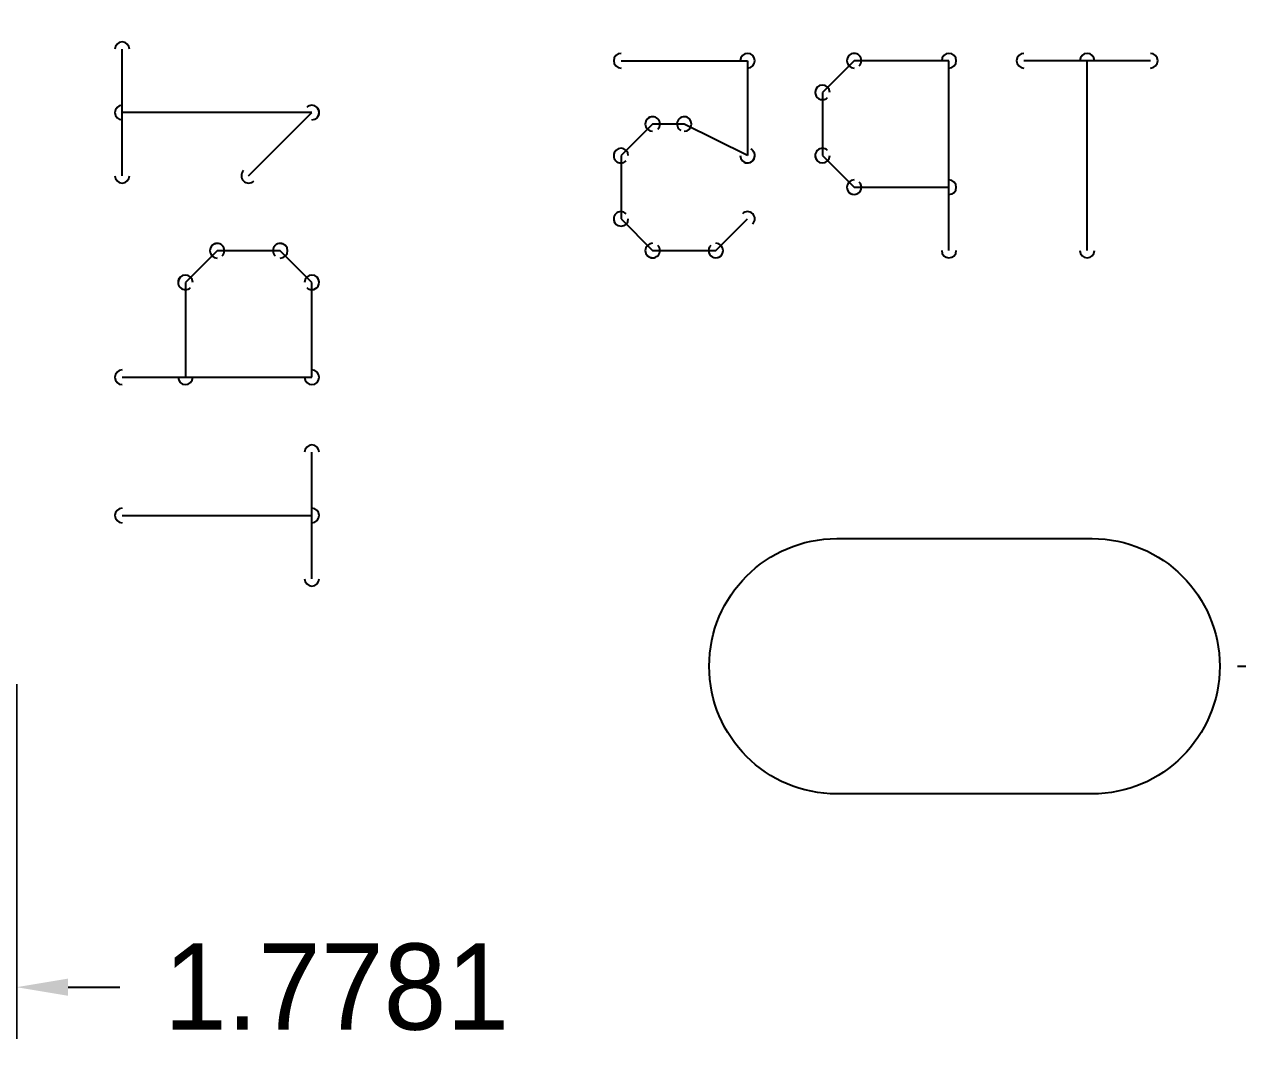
# Model space of a CAD drawing. Extents: x -87.3 to -53.8, y 2.2 to 28.4.
# Drawn here: x -62.381 to -58.154, y 8.874 to 12.424 of the extents above; entities that cross this region are included whole.
import ezdxf

# ---------------------------------------------------------------- set-up
doc = ezdxf.new("R2010")
doc.units = 0
doc.layers.get('0').update_dxf_attribs({"linetype": 'CONTINUOUS'})
doc.layers.get('DEFPOINTS').update_dxf_attribs({"linetype": 'CONTINUOUS'})
doc.layers.add('17', color=3, linetype='CONTINUOUS')
doc.layers.add('26', color=4, linetype='CONTINUOUS')
doc.styles.add('VCDSTYLE33', font='txt', dxfattribs={"width": 0.98})
doc.dimstyles.new('VCDDIMSTYLE01', dxfattribs={"dimtxt": 0.3, "dimasz": 0.18, "dimexe": 0.18, "dimexo": 0.0625, "dimgap": 0.09, "dimtad": 0, "dimtih": 1, "dimtoh": 1, "dimdec": 4, "dimzin": 12, "dimtxsty": 'VCDSTYLE33', "dimsah": 1, "dimcen": 0.09, "dimazin": 3, "dimtfac": 1, "dimtdec": 4, "dimtmove": 0, "dimatfit": 3, "dimtolj": 1, "dimtzin": 0})

# ---------------------------------------------------------------- blocks, each defined once
blk = doc.blocks.new('LONGP100_3_')
blk.add_lwpolyline([(-0.4445, 0.4445), (0.4445, 0.4445, -1), (0.4445, -0.4445), (-0.4445, -0.4445, -1)], format="xyb", close=True)
blk = doc.blocks.new('#POLYLINE_1634_')
at = {"layer": '26'}
blk.add_arc((-59.9717, 11.6359), 0.0254, 134.9203, 314.9203, dxfattribs=at)
blk = doc.blocks.new('#POLYLINE_1635_')
at = {"layer": '26'}
blk.add_arc((-59.8615, 11.7461), 0.0254, 315, 135, dxfattribs=at)
blk = doc.blocks.new('#POLYLINE_1636_')
at = {"layer": '26'}
blk.add_line((-59.9716, 11.6359), (-59.8615, 11.7461), dxfattribs=at)
blk = doc.blocks.new('#POLYLINE_1637_')
at = {"layer": '26'}
blk.add_arc((-60.192, 11.6359), 0.0254, 90, 270, dxfattribs=at)
blk = doc.blocks.new('#POLYLINE_1638_')
at = {"layer": '26'}
blk.add_arc((-59.9716, 11.6359), 0.0254, 270, 90, dxfattribs=at)
blk = doc.blocks.new('#POLYLINE_1639_')
at = {"layer": '26'}
blk.add_line((-60.192, 11.6359), (-59.9716, 11.6359), dxfattribs=at)
blk = doc.blocks.new('#POLYLINE_1640_')
at = {"layer": '26'}
blk.add_arc((-60.3022, 11.7461), 0.0254, 45, 225, dxfattribs=at)
blk = doc.blocks.new('#POLYLINE_1641_')
at = {"layer": '26'}
blk.add_arc((-60.192, 11.6359), 0.0254, 225.0797, 45.0797, dxfattribs=at)
blk = doc.blocks.new('#POLYLINE_1642_')
at = {"layer": '26'}
blk.add_line((-60.3021, 11.7461), (-60.192, 11.6359), dxfattribs=at)
blk = doc.blocks.new('#POLYLINE_1643_')
at = {"layer": '26'}
blk.add_arc((-60.3021, 11.9664), 0.0254, 0, 180, dxfattribs=at)
blk = doc.blocks.new('#POLYLINE_1644_')
at = {"layer": '26'}
blk.add_arc((-60.3021, 11.7461), 0.0254, 180, 0, dxfattribs=at)
blk = doc.blocks.new('#POLYLINE_1645_')
at = {"layer": '26'}
blk.add_line((-60.3021, 11.9664), (-60.3021, 11.7461), dxfattribs=at)
blk = doc.blocks.new('#POLYLINE_1646_')
at = {"layer": '26'}
blk.add_arc((-60.192, 12.0766), 0.0254, 315, 135, dxfattribs=at)
blk = doc.blocks.new('#POLYLINE_1647_')
at = {"layer": '26'}
blk.add_arc((-60.3022, 11.9664), 0.0254, 135, 315, dxfattribs=at)
blk = doc.blocks.new('#POLYLINE_1648_')
at = {"layer": '26'}
blk.add_line((-60.192, 12.0765), (-60.3021, 11.9664), dxfattribs=at)
blk = doc.blocks.new('#POLYLINE_1649_')
at = {"layer": '26'}
blk.add_arc((-60.0818, 12.0765), 0.0254, 270, 90, dxfattribs=at)
blk = doc.blocks.new('#POLYLINE_1650_')
at = {"layer": '26'}
blk.add_arc((-60.192, 12.0765), 0.0254, 90, 270, dxfattribs=at)
blk = doc.blocks.new('#POLYLINE_1651_')
at = {"layer": '26'}
blk.add_line((-60.0818, 12.0765), (-60.192, 12.0765), dxfattribs=at)
blk = doc.blocks.new('#POLYLINE_1652_')
at = {"layer": '26'}
blk.add_arc((-59.8615, 11.9664), 0.0254, 243.4349, 63.4349, dxfattribs=at)
blk = doc.blocks.new('#POLYLINE_1653_')
at = {"layer": '26'}
blk.add_arc((-60.0818, 12.0766), 0.0254, 63.3846, 243.3846, dxfattribs=at)
blk = doc.blocks.new('#POLYLINE_1654_')
at = {"layer": '26'}
blk.add_line((-59.8615, 11.9664), (-60.0818, 12.0765), dxfattribs=at)
blk = doc.blocks.new('#POLYLINE_1655_')
at = {"layer": '26'}
blk.add_arc((-59.8615, 12.2969), 0.0254, 0, 180, dxfattribs=at)
blk = doc.blocks.new('#POLYLINE_1656_')
at = {"layer": '26'}
blk.add_arc((-59.8615, 11.9664), 0.0254, 180, 0, dxfattribs=at)
blk = doc.blocks.new('#POLYLINE_1657_')
at = {"layer": '26'}
blk.add_line((-59.8615, 12.2969), (-59.8615, 11.9664), dxfattribs=at)
blk = doc.blocks.new('#POLYLINE_1658_')
at = {"layer": '26'}
blk.add_arc((-60.3021, 12.2969), 0.0254, 90, 270, dxfattribs=at)
blk = doc.blocks.new('#POLYLINE_1659_')
at = {"layer": '26'}
blk.add_arc((-59.8615, 12.2969), 0.0254, 270, 90, dxfattribs=at)
blk = doc.blocks.new('#POLYLINE_1660_')
at = {"layer": '26'}
blk.add_line((-60.3021, 12.2969), (-59.8615, 12.2969), dxfattribs=at)
blk = doc.blocks.new('#POLYLINE_1661_')
at = {"layer": '26'}
blk.add_arc((-59.4903, 11.8562), 0.0254, 90, 270, dxfattribs=at)
blk = doc.blocks.new('#POLYLINE_1662_')
at = {"layer": '26'}
blk.add_arc((-59.1598, 11.8562), 0.0254, 270, 90, dxfattribs=at)
blk = doc.blocks.new('#POLYLINE_1663_')
at = {"layer": '26'}
blk.add_line((-59.4903, 11.8562), (-59.1598, 11.8562), dxfattribs=at)
blk = doc.blocks.new('#POLYLINE_1664_')
at = {"layer": '26'}
blk.add_arc((-59.6005, 11.9664), 0.0254, 45, 225, dxfattribs=at)
blk = doc.blocks.new('#POLYLINE_1665_')
at = {"layer": '26'}
blk.add_arc((-59.4904, 11.8563), 0.0254, 225, 45, dxfattribs=at)
blk = doc.blocks.new('#POLYLINE_1666_')
at = {"layer": '26'}
blk.add_line((-59.6005, 11.9664), (-59.4903, 11.8562), dxfattribs=at)
blk = doc.blocks.new('#POLYLINE_1667_')
at = {"layer": '26'}
blk.add_arc((-59.6005, 12.1867), 0.0254, 0, 180, dxfattribs=at)
blk = doc.blocks.new('#POLYLINE_1668_')
at = {"layer": '26'}
blk.add_arc((-59.6005, 11.9664), 0.0254, 180, 0, dxfattribs=at)
blk = doc.blocks.new('#POLYLINE_1669_')
at = {"layer": '26'}
blk.add_line((-59.6005, 12.1867), (-59.6005, 11.9664), dxfattribs=at)
blk = doc.blocks.new('#POLYLINE_1670_')
at = {"layer": '26'}
blk.add_arc((-59.4904, 12.2969), 0.0254, 315, 135, dxfattribs=at)
blk = doc.blocks.new('#POLYLINE_1671_')
at = {"layer": '26'}
blk.add_arc((-59.6005, 12.1867), 0.0254, 134.9203, 314.9203, dxfattribs=at)
blk = doc.blocks.new('#POLYLINE_1672_')
at = {"layer": '26'}
blk.add_line((-59.4903, 12.2969), (-59.6005, 12.1867), dxfattribs=at)
blk = doc.blocks.new('#POLYLINE_1673_')
at = {"layer": '26'}
blk.add_arc((-59.1598, 12.2969), 0.0254, 270, 90, dxfattribs=at)
blk = doc.blocks.new('#POLYLINE_1674_')
at = {"layer": '26'}
blk.add_arc((-59.4903, 12.2969), 0.0254, 90, 270, dxfattribs=at)
blk = doc.blocks.new('#POLYLINE_1675_')
at = {"layer": '26'}
blk.add_line((-59.1598, 12.2969), (-59.4903, 12.2969), dxfattribs=at)
blk = doc.blocks.new('#POLYLINE_1676_')
at = {"layer": '26'}
blk.add_arc((-59.1598, 11.6359), 0.0254, 180, 0, dxfattribs=at)
blk = doc.blocks.new('#POLYLINE_1677_')
at = {"layer": '26'}
blk.add_arc((-59.1598, 12.2969), 0.0254, 0, 180, dxfattribs=at)
blk = doc.blocks.new('#POLYLINE_1678_')
at = {"layer": '26'}
blk.add_line((-59.1598, 11.6359), (-59.1598, 12.2969), dxfattribs=at)
blk = doc.blocks.new('#POLYLINE_1679_')
at = {"layer": '26'}
blk.add_arc((-58.4582, 12.2969), 0.0254, 270, 90, dxfattribs=at)
blk = doc.blocks.new('#POLYLINE_1680_')
at = {"layer": '26'}
blk.add_arc((-58.8988, 12.2969), 0.0254, 90, 270, dxfattribs=at)
blk = doc.blocks.new('#POLYLINE_1681_')
at = {"layer": '26'}
blk.add_line((-58.4582, 12.2969), (-58.8988, 12.2969), dxfattribs=at)
blk = doc.blocks.new('#POLYLINE_1682_')
at = {"layer": '26'}
blk.add_arc((-58.6785, 11.6359), 0.0254, 180, 0, dxfattribs=at)
blk = doc.blocks.new('#POLYLINE_1683_')
at = {"layer": '26'}
blk.add_arc((-58.6785, 12.2969), 0.0254, 0, 180, dxfattribs=at)
blk = doc.blocks.new('#POLYLINE_1684_')
at = {"layer": '26'}
blk.add_line((-58.6785, 11.6359), (-58.6785, 12.2969), dxfattribs=at)
blk = doc.blocks.new('#POLYLINE_1817_')
at = {"layer": '26'}
blk.add_arc((-62.0396, 11.8962), 0.0254, 180, 0, dxfattribs=at)
blk = doc.blocks.new('#POLYLINE_1818_')
at = {"layer": '26'}
blk.add_arc((-62.0396, 12.3368), 0.0254, 0, 180, dxfattribs=at)
blk = doc.blocks.new('#POLYLINE_1819_')
at = {"layer": '26'}
blk.add_line((-62.0396, 11.8962), (-62.0396, 12.3368), dxfattribs=at)
blk = doc.blocks.new('#POLYLINE_1820_')
at = {"layer": '26'}
blk.add_arc((-61.3786, 12.1165), 0.0254, 270, 90, dxfattribs=at)
blk = doc.blocks.new('#POLYLINE_1821_')
at = {"layer": '26'}
blk.add_arc((-62.0396, 12.1165), 0.0254, 90, 270, dxfattribs=at)
blk = doc.blocks.new('#POLYLINE_1822_')
at = {"layer": '26'}
blk.add_line((-61.3786, 12.1165), (-62.0396, 12.1165), dxfattribs=at)
blk = doc.blocks.new('#POLYLINE_1823_')
at = {"layer": '26'}
blk.add_arc((-61.599, 11.8962), 0.0254, 135, 315, dxfattribs=at)
blk = doc.blocks.new('#POLYLINE_1824_')
at = {"layer": '26'}
blk.add_arc((-61.3787, 12.1165), 0.0254, 314.9203, 134.9203, dxfattribs=at)
blk = doc.blocks.new('#POLYLINE_1825_')
at = {"layer": '26'}
blk.add_line((-61.599, 11.8962), (-61.3786, 12.1165), dxfattribs=at)
blk = doc.blocks.new('#POLYLINE_1826_')
at = {"layer": '26'}
blk.add_arc((-61.8193, 11.525), 0.0254, 0, 180, dxfattribs=at)
blk = doc.blocks.new('#POLYLINE_1827_')
at = {"layer": '26'}
blk.add_arc((-61.8193, 11.1945), 0.0254, 180, 0, dxfattribs=at)
blk = doc.blocks.new('#POLYLINE_1828_')
at = {"layer": '26'}
blk.add_line((-61.8193, 11.525), (-61.8193, 11.1945), dxfattribs=at)
blk = doc.blocks.new('#POLYLINE_1829_')
at = {"layer": '26'}
blk.add_arc((-61.7092, 11.6352), 0.0254, 315, 135, dxfattribs=at)
blk = doc.blocks.new('#POLYLINE_1830_')
at = {"layer": '26'}
blk.add_arc((-61.8193, 11.5251), 0.0254, 135, 315, dxfattribs=at)
blk = doc.blocks.new('#POLYLINE_1831_')
at = {"layer": '26'}
blk.add_line((-61.7091, 11.6352), (-61.8193, 11.525), dxfattribs=at)
blk = doc.blocks.new('#POLYLINE_1832_')
at = {"layer": '26'}
blk.add_arc((-61.4888, 11.6352), 0.0254, 270, 90, dxfattribs=at)
blk = doc.blocks.new('#POLYLINE_1833_')
at = {"layer": '26'}
blk.add_arc((-61.7091, 11.6352), 0.0254, 90, 270, dxfattribs=at)
blk = doc.blocks.new('#POLYLINE_1834_')
at = {"layer": '26'}
blk.add_line((-61.4888, 11.6352), (-61.7091, 11.6352), dxfattribs=at)
blk = doc.blocks.new('#POLYLINE_1835_')
at = {"layer": '26'}
blk.add_arc((-61.3787, 11.5251), 0.0254, 225, 45, dxfattribs=at)
blk = doc.blocks.new('#POLYLINE_1836_')
at = {"layer": '26'}
blk.add_arc((-61.4888, 11.6352), 0.0254, 44.9203, 224.9203, dxfattribs=at)
blk = doc.blocks.new('#POLYLINE_1837_')
at = {"layer": '26'}
blk.add_line((-61.3786, 11.525), (-61.4888, 11.6352), dxfattribs=at)
blk = doc.blocks.new('#POLYLINE_1838_')
at = {"layer": '26'}
blk.add_arc((-61.3786, 11.1945), 0.0254, 180, 0, dxfattribs=at)
blk = doc.blocks.new('#POLYLINE_1839_')
at = {"layer": '26'}
blk.add_arc((-61.3786, 11.525), 0.0254, 0, 180, dxfattribs=at)
blk = doc.blocks.new('#POLYLINE_1840_')
at = {"layer": '26'}
blk.add_line((-61.3786, 11.1945), (-61.3786, 11.525), dxfattribs=at)
blk = doc.blocks.new('#POLYLINE_1841_')
at = {"layer": '26'}
blk.add_arc((-62.0396, 11.1945), 0.0254, 90, 270, dxfattribs=at)
blk = doc.blocks.new('#POLYLINE_1842_')
at = {"layer": '26'}
blk.add_arc((-61.3786, 11.1945), 0.0254, 270, 90, dxfattribs=at)
blk = doc.blocks.new('#POLYLINE_1843_')
at = {"layer": '26'}
blk.add_line((-62.0396, 11.1945), (-61.3786, 11.1945), dxfattribs=at)
blk = doc.blocks.new('#POLYLINE_1844_')
at = {"layer": '26'}
blk.add_arc((-61.3786, 10.4929), 0.0254, 180, 0, dxfattribs=at)
blk = doc.blocks.new('#POLYLINE_1845_')
at = {"layer": '26'}
blk.add_arc((-61.3786, 10.9335), 0.0254, 0, 180, dxfattribs=at)
blk = doc.blocks.new('#POLYLINE_1846_')
at = {"layer": '26'}
blk.add_line((-61.3786, 10.4929), (-61.3786, 10.9335), dxfattribs=at)
blk = doc.blocks.new('#POLYLINE_1847_')
at = {"layer": '26'}
blk.add_arc((-62.0396, 10.7132), 0.0254, 90, 270, dxfattribs=at)
blk = doc.blocks.new('#POLYLINE_1848_')
at = {"layer": '26'}
blk.add_arc((-61.3786, 10.7132), 0.0254, 270, 90, dxfattribs=at)
blk = doc.blocks.new('#POLYLINE_1849_')
at = {"layer": '26'}
blk.add_line((-62.0396, 10.7132), (-61.3786, 10.7132), dxfattribs=at)
blk = doc.blocks.new('*D2053')
at = {"color": 0}
for p, q in [((-58.1544, 18.8241), (-54.2562, 18.8241)), ((-54.4362, 18.6441), (-54.4362, 14.7461)), ((-54.4362, 10.3681), (-54.4362, 14.2661)), ((-58.1544, 10.1881), (-54.2562, 10.1881))]:
    blk.add_line(p, q, dxfattribs=at)
for points in [[(-54.4062, 18.6441), (-54.4662, 18.6441), (-54.4362, 18.8241)], [(-54.4662, 10.3681), (-54.4062, 10.3681), (-54.4362, 10.1881)]]:
    blk.add_solid(points, dxfattribs=at)
at = {"layer": 'DEFPOINTS', "color": 0}
for p in [(-58.2169, 18.8241), (-54.4362, 18.8241), (-58.2169, 10.1881)]:
    blk.add_point(p, dxfattribs=at)
at = {"color": 0, "insert": (-54.4362, 14.5061), "char_height": 0.3, "attachment_point": 5, "style": 'VCDSTYLE33'}
blk.add_mtext('\\A1;8.6360', dxfattribs=at)
blk = doc.blocks.new('*D2055')
at = {"color": 0}
for p, q in [((-64.186, 10.1258), (-64.186, 8.8906)), ((-62.4079, 10.1258), (-62.4079, 8.8906)), ((-64.366, 9.0706), (-64.546, 9.0706)), ((-64.186, 9.0706), (-62.4079, 9.0706)), ((-62.2279, 9.0706), (-62.0479, 9.0706))]:
    blk.add_line(p, q, dxfattribs=at)
for points in [[(-64.366, 9.0406), (-64.366, 9.1006), (-64.186, 9.0706)], [(-62.2279, 9.1006), (-62.2279, 9.0406), (-62.4079, 9.0706)]]:
    blk.add_solid(points, dxfattribs=at)
at = {"layer": 'DEFPOINTS', "color": 0}
for p in [(-64.186, 10.1883), (-62.4079, 10.1883), (-62.4079, 9.0706)]:
    blk.add_point(p, dxfattribs=at)
at = {"color": 0, "insert": (-61.2929, 9.0706), "char_height": 0.3, "attachment_point": 5, "style": 'VCDSTYLE33'}
blk.add_mtext('\\A1;1.7781', dxfattribs=at)
blk = doc.blocks.new('LONGP100_7_')
blk.add_lwpolyline([(-0.4445, 0.4445), (0.4445, 0.4445, -1), (0.4445, -0.4445), (-0.4445, -0.4445, -1)], format="xyb", close=True)
blk = doc.blocks.new('#POLYLINE_2005_')
at = {"layer": '26'}
blk.add_arc((-59.9717, 11.6359), 0.0254, 134.9203, 314.9203, dxfattribs=at)
blk = doc.blocks.new('#POLYLINE_2006_')
at = {"layer": '26'}
blk.add_arc((-59.8615, 11.7461), 0.0254, 315, 135, dxfattribs=at)
blk = doc.blocks.new('#POLYLINE_2007_')
at = {"layer": '26'}
blk.add_line((-59.9716, 11.6359), (-59.8615, 11.7461), dxfattribs=at)
blk = doc.blocks.new('#POLYLINE_2008_')
at = {"layer": '26'}
blk.add_arc((-60.192, 11.6359), 0.0254, 90, 270, dxfattribs=at)
blk = doc.blocks.new('#POLYLINE_2009_')
at = {"layer": '26'}
blk.add_arc((-59.9716, 11.6359), 0.0254, 270, 90, dxfattribs=at)
blk = doc.blocks.new('#POLYLINE_2010_')
at = {"layer": '26'}
blk.add_line((-60.192, 11.6359), (-59.9716, 11.6359), dxfattribs=at)
blk = doc.blocks.new('#POLYLINE_2011_')
at = {"layer": '26'}
blk.add_arc((-60.3022, 11.7461), 0.0254, 45, 225, dxfattribs=at)
blk = doc.blocks.new('#POLYLINE_2012_')
at = {"layer": '26'}
blk.add_arc((-60.192, 11.6359), 0.0254, 225.0797, 45.0797, dxfattribs=at)
blk = doc.blocks.new('#POLYLINE_2013_')
at = {"layer": '26'}
blk.add_line((-60.3021, 11.7461), (-60.192, 11.6359), dxfattribs=at)
blk = doc.blocks.new('#POLYLINE_2014_')
at = {"layer": '26'}
blk.add_arc((-60.3021, 11.9664), 0.0254, 0, 180, dxfattribs=at)
blk = doc.blocks.new('#POLYLINE_2015_')
at = {"layer": '26'}
blk.add_arc((-60.3021, 11.7461), 0.0254, 180, 0, dxfattribs=at)
blk = doc.blocks.new('#POLYLINE_2016_')
at = {"layer": '26'}
blk.add_line((-60.3021, 11.9664), (-60.3021, 11.7461), dxfattribs=at)
blk = doc.blocks.new('#POLYLINE_2017_')
at = {"layer": '26'}
blk.add_arc((-60.192, 12.0766), 0.0254, 315, 135, dxfattribs=at)
blk = doc.blocks.new('#POLYLINE_2018_')
at = {"layer": '26'}
blk.add_arc((-60.3022, 11.9664), 0.0254, 135, 315, dxfattribs=at)
blk = doc.blocks.new('#POLYLINE_2019_')
at = {"layer": '26'}
blk.add_line((-60.192, 12.0765), (-60.3021, 11.9664), dxfattribs=at)
blk = doc.blocks.new('#POLYLINE_2020_')
at = {"layer": '26'}
blk.add_arc((-60.0818, 12.0765), 0.0254, 270, 90, dxfattribs=at)
blk = doc.blocks.new('#POLYLINE_2021_')
at = {"layer": '26'}
blk.add_arc((-60.192, 12.0765), 0.0254, 90, 270, dxfattribs=at)
blk = doc.blocks.new('#POLYLINE_2022_')
at = {"layer": '26'}
blk.add_line((-60.0818, 12.0765), (-60.192, 12.0765), dxfattribs=at)
blk = doc.blocks.new('#POLYLINE_2023_')
at = {"layer": '26'}
blk.add_arc((-59.8615, 11.9664), 0.0254, 243.4349, 63.4349, dxfattribs=at)
blk = doc.blocks.new('#POLYLINE_2024_')
at = {"layer": '26'}
blk.add_arc((-60.0818, 12.0766), 0.0254, 63.3846, 243.3846, dxfattribs=at)
blk = doc.blocks.new('#POLYLINE_2025_')
at = {"layer": '26'}
blk.add_line((-59.8615, 11.9664), (-60.0818, 12.0765), dxfattribs=at)
blk = doc.blocks.new('#POLYLINE_2026_')
at = {"layer": '26'}
blk.add_arc((-59.8615, 12.2969), 0.0254, 0, 180, dxfattribs=at)
blk = doc.blocks.new('#POLYLINE_2027_')
at = {"layer": '26'}
blk.add_arc((-59.8615, 11.9664), 0.0254, 180, 0, dxfattribs=at)
blk = doc.blocks.new('#POLYLINE_2028_')
at = {"layer": '26'}
blk.add_line((-59.8615, 12.2969), (-59.8615, 11.9664), dxfattribs=at)
blk = doc.blocks.new('#POLYLINE_2029_')
at = {"layer": '26'}
blk.add_arc((-60.3021, 12.2969), 0.0254, 90, 270, dxfattribs=at)
blk = doc.blocks.new('#POLYLINE_2030_')
at = {"layer": '26'}
blk.add_arc((-59.8615, 12.2969), 0.0254, 270, 90, dxfattribs=at)
blk = doc.blocks.new('#POLYLINE_2031_')
at = {"layer": '26'}
blk.add_line((-60.3021, 12.2969), (-59.8615, 12.2969), dxfattribs=at)
blk = doc.blocks.new('#POLYLINE_2032_')
at = {"layer": '26'}
blk.add_arc((-59.4903, 11.8562), 0.0254, 90, 270, dxfattribs=at)
blk = doc.blocks.new('#POLYLINE_2033_')
at = {"layer": '26'}
blk.add_arc((-59.1598, 11.8562), 0.0254, 270, 90, dxfattribs=at)
blk = doc.blocks.new('#POLYLINE_2034_')
at = {"layer": '26'}
blk.add_line((-59.4903, 11.8562), (-59.1598, 11.8562), dxfattribs=at)
blk = doc.blocks.new('#POLYLINE_2035_')
at = {"layer": '26'}
blk.add_arc((-59.6005, 11.9664), 0.0254, 45, 225, dxfattribs=at)
blk = doc.blocks.new('#POLYLINE_2036_')
at = {"layer": '26'}
blk.add_arc((-59.4904, 11.8563), 0.0254, 225, 45, dxfattribs=at)
blk = doc.blocks.new('#POLYLINE_2037_')
at = {"layer": '26'}
blk.add_line((-59.6005, 11.9664), (-59.4903, 11.8562), dxfattribs=at)
blk = doc.blocks.new('#POLYLINE_2038_')
at = {"layer": '26'}
blk.add_arc((-59.6005, 12.1867), 0.0254, 0, 180, dxfattribs=at)
blk = doc.blocks.new('#POLYLINE_2039_')
at = {"layer": '26'}
blk.add_arc((-59.6005, 11.9664), 0.0254, 180, 0, dxfattribs=at)
blk = doc.blocks.new('#POLYLINE_2040_')
at = {"layer": '26'}
blk.add_line((-59.6005, 12.1867), (-59.6005, 11.9664), dxfattribs=at)
blk = doc.blocks.new('#POLYLINE_2041_')
at = {"layer": '26'}
blk.add_arc((-59.4904, 12.2969), 0.0254, 315, 135, dxfattribs=at)
blk = doc.blocks.new('#POLYLINE_2042_')
at = {"layer": '26'}
blk.add_arc((-59.6005, 12.1867), 0.0254, 134.9203, 314.9203, dxfattribs=at)
blk = doc.blocks.new('#POLYLINE_2043_')
at = {"layer": '26'}
blk.add_line((-59.4903, 12.2969), (-59.6005, 12.1867), dxfattribs=at)
blk = doc.blocks.new('#POLYLINE_2044_')
at = {"layer": '26'}
blk.add_arc((-59.1598, 12.2969), 0.0254, 270, 90, dxfattribs=at)
blk = doc.blocks.new('#POLYLINE_2045_')
at = {"layer": '26'}
blk.add_arc((-59.4903, 12.2969), 0.0254, 90, 270, dxfattribs=at)
blk = doc.blocks.new('#POLYLINE_2046_')
at = {"layer": '26'}
blk.add_line((-59.1598, 12.2969), (-59.4903, 12.2969), dxfattribs=at)
blk = doc.blocks.new('#POLYLINE_2047_')
at = {"layer": '26'}
blk.add_arc((-59.1598, 11.6359), 0.0254, 180, 0, dxfattribs=at)
blk = doc.blocks.new('#POLYLINE_2048_')
at = {"layer": '26'}
blk.add_arc((-59.1598, 12.2969), 0.0254, 0, 180, dxfattribs=at)
blk = doc.blocks.new('#POLYLINE_2049_')
at = {"layer": '26'}
blk.add_line((-59.1598, 11.6359), (-59.1598, 12.2969), dxfattribs=at)
blk = doc.blocks.new('#POLYLINE_2050_')
at = {"layer": '26'}
blk.add_arc((-58.4582, 12.2969), 0.0254, 270, 90, dxfattribs=at)
blk = doc.blocks.new('#POLYLINE_2051_')
at = {"layer": '26'}
blk.add_arc((-58.8988, 12.2969), 0.0254, 90, 270, dxfattribs=at)
blk = doc.blocks.new('#POLYLINE_2052_')
at = {"layer": '26'}
blk.add_line((-58.4582, 12.2969), (-58.8988, 12.2969), dxfattribs=at)
blk = doc.blocks.new('#POLYLINE_2053_')
at = {"layer": '26'}
blk.add_arc((-58.6785, 11.6359), 0.0254, 180, 0, dxfattribs=at)
blk = doc.blocks.new('#POLYLINE_2054_')
at = {"layer": '26'}
blk.add_arc((-58.6785, 12.2969), 0.0254, 0, 180, dxfattribs=at)
blk = doc.blocks.new('#POLYLINE_2055_')
at = {"layer": '26'}
blk.add_line((-58.6785, 11.6359), (-58.6785, 12.2969), dxfattribs=at)
blk = doc.blocks.new('#POLYLINE_2188_')
at = {"layer": '26'}
blk.add_arc((-62.0396, 11.8962), 0.0254, 180, 0, dxfattribs=at)
blk = doc.blocks.new('#POLYLINE_2189_')
at = {"layer": '26'}
blk.add_arc((-62.0396, 12.3368), 0.0254, 0, 180, dxfattribs=at)
blk = doc.blocks.new('#POLYLINE_2190_')
at = {"layer": '26'}
blk.add_line((-62.0396, 11.8962), (-62.0396, 12.3368), dxfattribs=at)
blk = doc.blocks.new('#POLYLINE_2191_')
at = {"layer": '26'}
blk.add_arc((-61.3786, 12.1165), 0.0254, 270, 90, dxfattribs=at)
blk = doc.blocks.new('#POLYLINE_2192_')
at = {"layer": '26'}
blk.add_arc((-62.0396, 12.1165), 0.0254, 90, 270, dxfattribs=at)
blk = doc.blocks.new('#POLYLINE_2193_')
at = {"layer": '26'}
blk.add_line((-61.3786, 12.1165), (-62.0396, 12.1165), dxfattribs=at)
blk = doc.blocks.new('#POLYLINE_2194_')
at = {"layer": '26'}
blk.add_arc((-61.599, 11.8962), 0.0254, 135, 315, dxfattribs=at)
blk = doc.blocks.new('#POLYLINE_2195_')
at = {"layer": '26'}
blk.add_arc((-61.3787, 12.1165), 0.0254, 314.9203, 134.9203, dxfattribs=at)
blk = doc.blocks.new('#POLYLINE_2196_')
at = {"layer": '26'}
blk.add_line((-61.599, 11.8962), (-61.3786, 12.1165), dxfattribs=at)
blk = doc.blocks.new('#POLYLINE_2197_')
at = {"layer": '26'}
blk.add_arc((-61.8193, 11.525), 0.0254, 0, 180, dxfattribs=at)
blk = doc.blocks.new('#POLYLINE_2198_')
at = {"layer": '26'}
blk.add_arc((-61.8193, 11.1945), 0.0254, 180, 0, dxfattribs=at)
blk = doc.blocks.new('#POLYLINE_2199_')
at = {"layer": '26'}
blk.add_line((-61.8193, 11.525), (-61.8193, 11.1945), dxfattribs=at)
blk = doc.blocks.new('#POLYLINE_2200_')
at = {"layer": '26'}
blk.add_arc((-61.7092, 11.6352), 0.0254, 315, 135, dxfattribs=at)
blk = doc.blocks.new('#POLYLINE_2201_')
at = {"layer": '26'}
blk.add_arc((-61.8193, 11.5251), 0.0254, 135, 315, dxfattribs=at)
blk = doc.blocks.new('#POLYLINE_2202_')
at = {"layer": '26'}
blk.add_line((-61.7091, 11.6352), (-61.8193, 11.525), dxfattribs=at)
blk = doc.blocks.new('#POLYLINE_2203_')
at = {"layer": '26'}
blk.add_arc((-61.4888, 11.6352), 0.0254, 270, 90, dxfattribs=at)
blk = doc.blocks.new('#POLYLINE_2204_')
at = {"layer": '26'}
blk.add_arc((-61.7091, 11.6352), 0.0254, 90, 270, dxfattribs=at)
blk = doc.blocks.new('#POLYLINE_2205_')
at = {"layer": '26'}
blk.add_line((-61.4888, 11.6352), (-61.7091, 11.6352), dxfattribs=at)
blk = doc.blocks.new('#POLYLINE_2206_')
at = {"layer": '26'}
blk.add_arc((-61.3787, 11.5251), 0.0254, 225, 45, dxfattribs=at)
blk = doc.blocks.new('#POLYLINE_2207_')
at = {"layer": '26'}
blk.add_arc((-61.4888, 11.6352), 0.0254, 44.9203, 224.9203, dxfattribs=at)
blk = doc.blocks.new('#POLYLINE_2208_')
at = {"layer": '26'}
blk.add_line((-61.3786, 11.525), (-61.4888, 11.6352), dxfattribs=at)
blk = doc.blocks.new('#POLYLINE_2209_')
at = {"layer": '26'}
blk.add_arc((-61.3786, 11.1945), 0.0254, 180, 0, dxfattribs=at)
blk = doc.blocks.new('#POLYLINE_2210_')
at = {"layer": '26'}
blk.add_arc((-61.3786, 11.525), 0.0254, 0, 180, dxfattribs=at)
blk = doc.blocks.new('#POLYLINE_2211_')
at = {"layer": '26'}
blk.add_line((-61.3786, 11.1945), (-61.3786, 11.525), dxfattribs=at)
blk = doc.blocks.new('#POLYLINE_2212_')
at = {"layer": '26'}
blk.add_arc((-62.0396, 11.1945), 0.0254, 90, 270, dxfattribs=at)
blk = doc.blocks.new('#POLYLINE_2213_')
at = {"layer": '26'}
blk.add_arc((-61.3786, 11.1945), 0.0254, 270, 90, dxfattribs=at)
blk = doc.blocks.new('#POLYLINE_2214_')
at = {"layer": '26'}
blk.add_line((-62.0396, 11.1945), (-61.3786, 11.1945), dxfattribs=at)
blk = doc.blocks.new('#POLYLINE_2215_')
at = {"layer": '26'}
blk.add_arc((-61.3786, 10.4929), 0.0254, 180, 0, dxfattribs=at)
blk = doc.blocks.new('#POLYLINE_2216_')
at = {"layer": '26'}
blk.add_arc((-61.3786, 10.9335), 0.0254, 0, 180, dxfattribs=at)
blk = doc.blocks.new('#POLYLINE_2217_')
at = {"layer": '26'}
blk.add_line((-61.3786, 10.4929), (-61.3786, 10.9335), dxfattribs=at)
blk = doc.blocks.new('#POLYLINE_2218_')
at = {"layer": '26'}
blk.add_arc((-62.0396, 10.7132), 0.0254, 90, 270, dxfattribs=at)
blk = doc.blocks.new('#POLYLINE_2219_')
at = {"layer": '26'}
blk.add_arc((-61.3786, 10.7132), 0.0254, 270, 90, dxfattribs=at)
blk = doc.blocks.new('#POLYLINE_2220_')
at = {"layer": '26'}
blk.add_line((-62.0396, 10.7132), (-61.3786, 10.7132), dxfattribs=at)

msp = doc.modelspace()

# ---------------------------------------------------------------- block references
at = {"layer": '17'}
for name in ['LONGP100_3_', 'LONGP100_7_']:
    msp.add_blockref(name, (-59.10592, 10.1881), dxfattribs=at)
at = {"layer": '26'}
for name in ['#POLYLINE_1818_', '#POLYLINE_2189_', '#POLYLINE_1819_', '#POLYLINE_2190_', '#POLYLINE_1658_', '#POLYLINE_2029_', '#POLYLINE_1655_', '#POLYLINE_2026_', '#POLYLINE_1659_', '#POLYLINE_2030_', '#POLYLINE_1674_', '#POLYLINE_2045_', '#POLYLINE_1670_', '#POLYLINE_2041_', '#POLYLINE_1677_', '#POLYLINE_2048_', '#POLYLINE_1673_', '#POLYLINE_2044_', '#POLYLINE_1680_', '#POLYLINE_2051_', '#POLYLINE_1683_', '#POLYLINE_2054_', '#POLYLINE_1679_', '#POLYLINE_2050_', '#POLYLINE_1660_', '#POLYLINE_2031_', '#POLYLINE_1657_', '#POLYLINE_2028_', '#POLYLINE_1672_', '#POLYLINE_2043_', '#POLYLINE_1675_', '#POLYLINE_2046_', '#POLYLINE_1678_', '#POLYLINE_2049_', '#POLYLINE_1681_', '#POLYLINE_2052_', '#POLYLINE_1684_', '#POLYLINE_2055_', '#POLYLINE_1671_', '#POLYLINE_2042_', '#POLYLINE_1667_', '#POLYLINE_2038_', '#POLYLINE_1669_', '#POLYLINE_2040_', '#POLYLINE_1821_', '#POLYLINE_2192_', '#POLYLINE_1824_', '#POLYLINE_2195_', '#POLYLINE_1820_', '#POLYLINE_2191_', '#POLYLINE_1822_', '#POLYLINE_2193_', '#POLYLINE_1825_', '#POLYLINE_2196_', '#POLYLINE_1650_', '#POLYLINE_2021_', '#POLYLINE_1646_', '#POLYLINE_2017_', '#POLYLINE_1653_', '#POLYLINE_2024_', '#POLYLINE_1649_', '#POLYLINE_2020_', '#POLYLINE_1648_', '#POLYLINE_2019_', '#POLYLINE_1651_', '#POLYLINE_2022_', '#POLYLINE_1654_', '#POLYLINE_2025_', '#POLYLINE_1647_', '#POLYLINE_2018_', '#POLYLINE_1643_', '#POLYLINE_2014_', '#POLYLINE_1645_', '#POLYLINE_2016_', '#POLYLINE_1656_', '#POLYLINE_2027_', '#POLYLINE_1652_', '#POLYLINE_2023_', '#POLYLINE_1664_', '#POLYLINE_2035_', '#POLYLINE_1668_', '#POLYLINE_2039_', '#POLYLINE_1666_', '#POLYLINE_2037_', '#POLYLINE_1817_', '#POLYLINE_2188_', '#POLYLINE_1823_', '#POLYLINE_2194_', '#POLYLINE_1661_', '#POLYLINE_2032_', '#POLYLINE_1662_', '#POLYLINE_2033_', '#POLYLINE_1665_', '#POLYLINE_2036_', '#POLYLINE_1663_', '#POLYLINE_2034_', '#POLYLINE_1640_', '#POLYLINE_2011_', '#POLYLINE_1635_', '#POLYLINE_2006_', '#POLYLINE_1644_', '#POLYLINE_2015_', '#POLYLINE_1642_', '#POLYLINE_2013_', '#POLYLINE_1636_', '#POLYLINE_2007_', '#POLYLINE_1831_', '#POLYLINE_2202_', '#POLYLINE_1833_', '#POLYLINE_2204_', '#POLYLINE_1829_', '#POLYLINE_2200_', '#POLYLINE_1834_', '#POLYLINE_2205_', '#POLYLINE_1836_', '#POLYLINE_2207_', '#POLYLINE_1832_', '#POLYLINE_2203_', '#POLYLINE_1837_', '#POLYLINE_2208_', '#POLYLINE_1637_', '#POLYLINE_2008_', '#POLYLINE_1641_', '#POLYLINE_2012_', '#POLYLINE_1639_', '#POLYLINE_2010_', '#POLYLINE_2005_', '#POLYLINE_1634_', '#POLYLINE_1638_', '#POLYLINE_2009_', '#POLYLINE_1676_', '#POLYLINE_2047_', '#POLYLINE_1682_', '#POLYLINE_2053_', '#POLYLINE_1830_', '#POLYLINE_2201_', '#POLYLINE_1826_', '#POLYLINE_2197_', '#POLYLINE_1839_', '#POLYLINE_2210_', '#POLYLINE_1835_', '#POLYLINE_2206_', '#POLYLINE_1828_', '#POLYLINE_2199_', '#POLYLINE_1840_', '#POLYLINE_2211_', '#POLYLINE_1841_', '#POLYLINE_2212_', '#POLYLINE_1842_', '#POLYLINE_2213_', '#POLYLINE_1843_', '#POLYLINE_2214_', '#POLYLINE_1827_', '#POLYLINE_2198_', '#POLYLINE_1838_', '#POLYLINE_2209_', '#POLYLINE_1845_', '#POLYLINE_2216_', '#POLYLINE_1846_', '#POLYLINE_2217_', '#POLYLINE_1847_', '#POLYLINE_2218_', '#POLYLINE_1848_', '#POLYLINE_2219_', '#POLYLINE_1849_', '#POLYLINE_2220_', '#POLYLINE_1844_', '#POLYLINE_2215_']:
    msp.add_blockref(name, (0, 0), dxfattribs=at)

# ---------------------------------------------------------------- dimensions: what is measured, and where the dimension line sits
dim = msp.add_linear_dim(base=(-54.43623, 18.8241), p1=(-58.21692, 10.1881), p2=(-58.21692, 18.8241), angle=90, text='8.6360', dimstyle='VCDDIMSTYLE01')
dim.commit()
dim.dimension.update_dxf_attribs({"geometry": '*D2053', "text_midpoint": (-54.43623, 14.5061)})
dim = msp.add_linear_dim(base=(-62.40792, 9.07055), p1=(-64.18602, 10.18833), p2=(-62.40792, 10.18833), dimstyle='VCDDIMSTYLE01')
dim.commit()
dim.dimension.update_dxf_attribs({"geometry": '*D2055', "text_midpoint": (-61.29292, 9.07055)})

doc.saveas('drawing.dxf')
